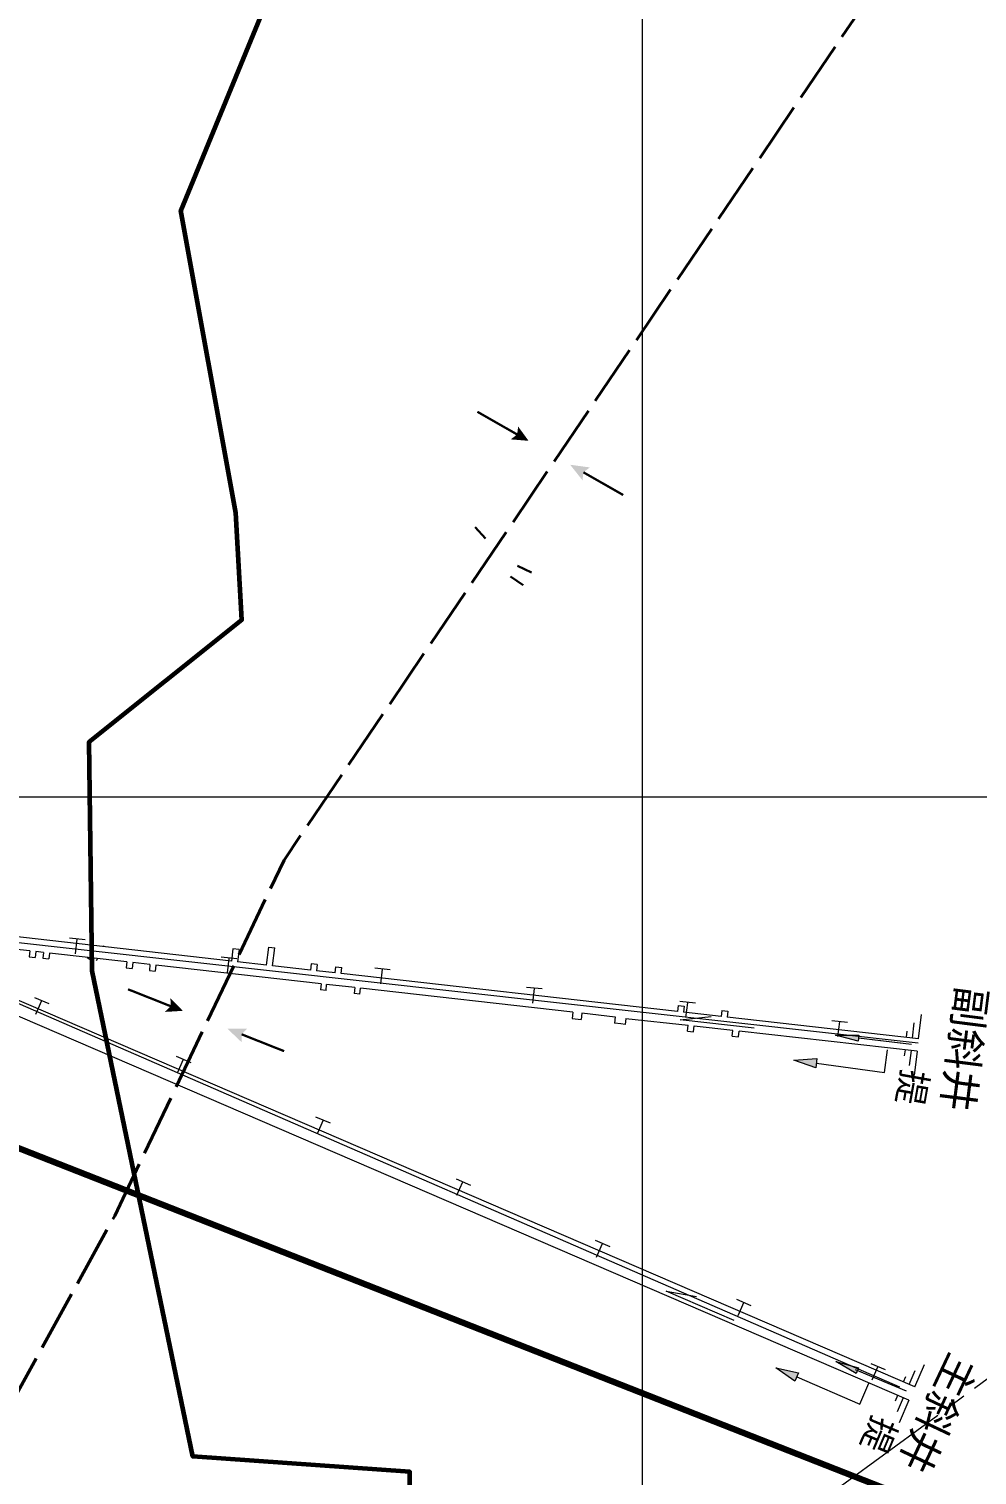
# Model space of a CAD drawing. Header units: inches. Extents: x 19725493 to 19730068, y 4137932 to 4142732.
# Drawn here: x 19727799.3 to 19728109.8, y 4139277.9 to 4139751.5 of the extents above; entities that cross this region are included whole.
import ezdxf

# ---------------------------------------------------------------- set-up
doc = ezdxf.new("R2010")
doc.units = ezdxf.units.IN
doc.header["$MEASUREMENT"] = 0
doc.linetypes.add('可采边界', pattern=[0.047, 0.02, -0.002, 0.003, -0.002, 0.02])
doc.linetypes.add('推测向背斜轴', pattern=[0.022, 0.01, -0.002, 0.01])
doc.layers.get('0').update_dxf_attribs({"lineweight": 0})
for name, color, linetype, lineweight in [('2026年下半年衔接计划', 7, 'Continuous', 0), ('sw探水警戒线', 7, 'Continuous', 15), ('保安煤柱', 7, 'Continuous', 0), ('次要巷道', 7, 'Continuous', 0), ('煤巷', 7, 'Continuous', 0), ('竖井，斜井名称', 7, 'Continuous', 0), ('经纬网', 7, 'Continuous', 0), ('通风系统图', 7, 'Continuous', 0), ('防灭火', 7, 'Continuous', 5)]:
    doc.layers.add(name, color=color, linetype=linetype, lineweight=lineweight)
doc.layers.add('岩巷', color=30, linetype='Continuous', lineweight=0, true_color=0xff7f00)
doc.styles.add('黑体', font='')
doc.styles.get('黑体').set_extended_font_data('黑体')
doc.linetypes.add('推断陷落柱', pattern='A,-0.0015,0.0045,[10,8#煤防灭火系统图（7月份）.shx,S=7.87402e-06,R=0,X=0,Y=0.001],0.001,[11,8#煤防灭火系统图（7月份）.shx,S=7.87402e-06,R=0,X=0,Y=0.001],0.0045,-0.0015', length=0.013)

# ---------------------------------------------------------------- blocks, each defined once
blk = doc.blocks.new('一般向斜轴')
for points in [[(2.43, 13.52), (0, 12.5), (-2.43, 13.52), (0.05, 8.23)], [(0, -7.5), (-2.43, -13.53), (0, -12.5), (2.43, -13.53)]]:
    blk.add_hatch(color=0).paths.add_polyline_path(points, flags=17)
at = {"color": 0, "const_width": 0.75}
for points in [[(0, 12.5), (0, 27.5)], [(0, -12.5), (0, -27.5)]]:
    blk.add_lwpolyline(points, dxfattribs=at)

msp = doc.modelspace()

# ---------------------------------------------------------------- hatches: boundary and pattern name
at = {"true_color": 0xff0000}
for points in [[(19728070.88, 4139420.02), (19728063.47, 4139421.95), (19728071.12, 4139422.01)], [(19728070.18, 4139311.23), (19728063.57, 4139315.09), (19728070.96, 4139313.07)]]:
    msp.add_hatch(color=1, dxfattribs=at).paths.add_polyline_path(points, flags=17)
at = {"true_color": 0x260000}
for points in [[(19728056.98, 4139411.32), (19728049.76, 4139413.84), (19728057.39, 4139414.29)], [(19728050.18, 4139308.69), (19728043.89, 4139313.03), (19728051.37, 4139311.44)]]:
    msp.add_hatch(color=18, dxfattribs=at).paths.add_polyline_path(points, flags=17)

# ---------------------------------------------------------------- linework, layer by layer
at = {"color": 1, "linetype": '推断陷落柱', "lineweight": 30, "ltscale": 5000, "true_color": 0xff0000, "flags": 128}
for points in [[(19727948.8, 4139584.64), (19727945.47, 4139588.37)], [(19727959.35, 4139575.64), (19727963.89, 4139573.54)], [(19727957.06, 4139572.19), (19727961.17, 4139569.36)]]:
    msp.add_lwpolyline(points, dxfattribs=at)
at = {"color": 1, "true_color": 0xff0000}
for points in [[(19728070.88, 4139420.02), (19728063.47, 4139421.95), (19728071.12, 4139422.01), (19728070.88, 4139420.02)], [(19728070.18, 4139311.23), (19728063.57, 4139315.09), (19728070.96, 4139313.07), (19728070.18, 4139311.23)]]:
    msp.add_lwpolyline(points, dxfattribs=at)
at = {"color": 1, "lineweight": 15, "true_color": 0xff0000, "flags": 128}
for points in [[(19728088.36, 4139418.87), (19728071, 4139421.01)], [(19728088.36, 4139418.87), (19728075.46, 4139420.46)], [(19728082.01, 4139307.35), (19728070.03, 4139312.38)], [(19728086.71, 4139305.37), (19728070.57, 4139312.15)]]:
    msp.add_lwpolyline(points, dxfattribs=at)
at = {"color": 18, "lineweight": 15, "true_color": 0x260000, "flags": 128}
for points in [[(19728079.47, 4139409.71), (19728080.5, 4139417.14)], [(19728057.18, 4139412.81), (19728079.47, 4139409.71)], [(19728050.77, 4139310.06), (19728071.44, 4139301.16)], [(19728071.44, 4139301.16), (19728074.4, 4139308.05)]]:
    msp.add_lwpolyline(points, dxfattribs=at)
at = {"color": 18, "true_color": 0x260000}
for points in [[(19728056.98, 4139411.32), (19728049.76, 4139413.84), (19728057.39, 4139414.29), (19728056.98, 4139411.32)], [(19728050.18, 4139308.69), (19728043.89, 4139313.03), (19728051.37, 4139311.44), (19728050.18, 4139308.69)]]:
    msp.add_lwpolyline(points, dxfattribs=at)
at = {"layer": '2026年下半年衔接计划', "color": 1, "lineweight": 100, "true_color": 0xff0000, "flags": 128}
msp.add_lwpolyline([(19726936.48, 4139624.44), (19727087.79, 4139471.4), (19727111.81, 4139446.95), (19727250.54, 4139632.96), (19727469.86, 4139520.69), (19727490.46, 4139426.18), (19727619.93, 4139371.45), (19727645.19, 4139445.33), (19727760.04, 4139399.01), (19728084.75, 4139271.51), (19728182.77, 4139204.43), (19728195.04, 4139196.34), (19728361.95, 4139650.75), (19727985.1, 4139868.75), (19728293.07, 4140363.91), (19728716.76, 4140096.02), (19728825.18, 4140284.19), (19728806.51, 4140295.72), (19728729.84, 4140344.15), (19728648.31, 4140393.52), (19728462.52, 4140503.99), (19729114.34, 4141482.27)], dxfattribs=at)
at = {"layer": 'sw探水警戒线', "color": 1, "linetype": '可采边界', "lineweight": 9, "ltscale": 2127.659574, "true_color": 0xff0000, "flags": 128}
msp.add_lwpolyline([(19727782.12, 4139072.11), (19728039.75, 4139255.63), (19728495.37, 4139589.88)], dxfattribs=at)
at = {"layer": '保安煤柱', "color": 1, "lineweight": 60, "true_color": 0xff0000, "flags": 128}
msp.add_lwpolyline([(19728326, 4139426), (19728470, 4139422), (19728425, 4139185), (19728314, 4139208), (19728290, 4139061), (19727943, 4139051), (19727919, 4139065), (19727951, 4139137), (19727924, 4139243), (19727924, 4139279), (19727853, 4139284), (19727820, 4139443), (19727819, 4139518), (19727869, 4139558), (19727867, 4139593), (19727849, 4139692), (19727939, 4139911), (19728179, 4139784), (19728334, 4139663), (19728326, 4139426)], dxfattribs=at)
at = {"layer": '岩巷', "lineweight": 9, "flags": 128}
for points in [[(19728089.39, 4139306.82), (19727738.07, 4139458.2)], [(19727865.63, 4139446.23), (19727792.73, 4139454.47)], [(19728087.48, 4139302.41), (19727736.12, 4139453.81)], [(19727799.56, 4139449.57), (19727792.28, 4139450.39)], [(19727866.12, 4139450.2), (19727865.63, 4139446.23)], [(19727868.1, 4139449.98), (19727866.12, 4139450.2)], [(19727868.1, 4139449.98), (19727867.62, 4139446.01)], [(19727877.08, 4139444.94), (19727877.83, 4139450.85)], [(19727877.83, 4139450.85), (19727879.82, 4139450.62)], [(19727879.07, 4139444.71), (19727879.82, 4139450.62)], [(19727799.56, 4139449.57), (19727799.38, 4139447.66)], [(19727799.38, 4139447.66), (19727801.36, 4139447.44)], [(19727801.54, 4139449.35), (19727801.36, 4139447.44)], [(19727804.02, 4139449.07), (19727801.54, 4139449.35)], [(19727804.02, 4139449.07), (19727803.84, 4139447.15)], [(19727803.84, 4139447.15), (19727805.82, 4139446.93)], [(19727806.01, 4139448.84), (19727805.82, 4139446.93)], [(19727831.35, 4139445.98), (19727806.01, 4139448.84)], [(19727831.35, 4139445.98), (19727831.18, 4139444.06)], [(19727833.34, 4139445.75), (19727833.13, 4139443.83)], [(19727833.34, 4139445.75), (19727833.13, 4139443.83)], [(19727838.9, 4139445.12), (19727833.34, 4139445.75)], [(19727838.9, 4139445.12), (19727838.73, 4139443.2)], [(19727877.08, 4139444.94), (19727867.62, 4139446.01)], [(19727891.71, 4139445.3), (19727891.47, 4139443.31)], [(19727893.7, 4139445.07), (19727891.71, 4139445.3)], [(19727893.7, 4139445.07), (19727893.46, 4139443.09)], [(19727831.18, 4139444.06), (19727833.13, 4139443.83)], [(19727838.73, 4139443.2), (19727840.68, 4139442.98)], [(19727840.89, 4139444.9), (19727840.68, 4139442.98)], [(19727840.89, 4139444.9), (19727840.68, 4139442.98)], [(19727894.95, 4139438.79), (19727840.89, 4139444.9)], [(19727891.47, 4139443.31), (19727879.07, 4139444.71)], [(19727899.55, 4139442.4), (19727893.46, 4139443.09)], [(19727899.55, 4139442.4), (19727899.75, 4139444.34)], [(19727899.76, 4139444.34), (19727901.73, 4139444.13)], [(19727901.53, 4139442.18), (19727901.73, 4139444.13)], [(19728011.68, 4139429.73), (19727901.53, 4139442.18)], [(19727894.95, 4139438.79), (19727894.75, 4139436.85)], [(19727896.59, 4139436.66), (19727894.75, 4139436.85)], [(19727896.59, 4139436.66), (19727896.79, 4139438.58)], [(19727906.03, 4139437.54), (19727896.79, 4139438.58)], [(19727906.03, 4139437.54), (19727905.83, 4139435.6)], [(19727907.68, 4139435.4), (19727905.83, 4139435.6)], [(19727907.68, 4139435.4), (19727907.88, 4139437.33)], [(19727977.42, 4139429.47), (19727907.88, 4139437.33)], [(19728011.91, 4139431.66), (19728013.88, 4139431.44)], [(19728013.88, 4139431.44), (19728013.66, 4139429.51)], [(19727977.42, 4139429.47), (19727977.18, 4139427.49)], [(19727977.18, 4139427.49), (19727980.16, 4139427.12)], [(19727980.4, 4139429.13), (19727980.16, 4139427.12)], [(19727991.33, 4139427.9), (19727980.4, 4139429.14)], [(19727991.33, 4139427.93), (19727991.11, 4139425.94)], [(19727994.8, 4139427.49), (19727994.58, 4139425.5)], [(19727994.8, 4139427.49), (19728015.18, 4139425.21)], [(19728025.98, 4139428.11), (19728013.67, 4139429.5)], [(19728026.2, 4139430.05), (19728025.98, 4139428.11)], [(19728026.2, 4139430.05), (19728028.17, 4139429.82)], [(19728028.17, 4139429.82), (19728027.95, 4139427.89)], [(19728090.65, 4139420.81), (19728027.95, 4139427.89)], [(19727993.09, 4139425.67), (19727991.1, 4139425.9)], [(19727994.58, 4139425.5), (19727993.09, 4139425.67)], [(19728014.96, 4139423.26), (19728015.19, 4139425.22)], [(19728014.96, 4139423.26), (19728016.95, 4139423.04)], [(19728016.95, 4139423.04), (19728017.17, 4139425)], [(19728029.87, 4139423.55), (19728017.17, 4139424.98)], [(19728029.65, 4139421.6), (19728029.87, 4139423.56)], [(19728029.65, 4139421.6), (19728031.63, 4139421.38)], [(19728031.63, 4139421.38), (19728031.86, 4139423.34)], [(19728090.19, 4139416.73), (19728031.86, 4139423.32)]]:
    msp.add_lwpolyline(points, dxfattribs=at)
at = {"layer": '次要巷道', "color": 1, "linetype": '推测向背斜轴', "lineweight": 40, "ltscale": 2000, "true_color": 0xff0000, "flags": 128}
msp.add_lwpolyline([(19727676.31, 4139088.37), (19727827.37, 4139362.83), (19727882.85, 4139479.33), (19728130.75, 4139845.17), (19728155.88, 4139891.18), (19728168.65, 4139920.8), (19728174.52, 4139939.07), (19728177.05, 4139950.93), (19728181.29, 4139987.44), (19728186.44, 4140137.72), (19728192.4, 4140170.35), (19728205.5, 4140218.36), (19728222.73, 4140264.99), (19728270.21, 4140356.48)], dxfattribs=at)
at = {"layer": '煤巷', "color": 18, "lineweight": 9, "true_color": 0x260000, "flags": 128}
for points in [[(19727819.91, 4139451.64), (19727819.78, 4139451.38)], [(19727823.7, 4139451.2), (19727823.58, 4139450.95)], [(19727818.32, 4139447.45), (19727819.27, 4139446.84)], [(19727821.72, 4139447.14), (19727821.34, 4139446.34)], [(19728011.91, 4139431.66), (19728011.68, 4139429.73)], [(19728088.67, 4139421.05), (19728089.27, 4139426.01)], [(19728090.65, 4139420.81), (19728091.62, 4139428.75)], [(19728086.68, 4139421.29), (19728086.92, 4139423.28)], [(19728086.22, 4139417.22), (19728085.98, 4139415.23)], [(19728088.21, 4139416.98), (19728087.6, 4139412.01)], [(19728090.19, 4139416.73), (19728089.22, 4139408.79)], [(19728089.39, 4139306.82), (19728092.56, 4139314.16)], [(19728085.72, 4139308.41), (19728086.51, 4139310.24)], [(19728087.55, 4139307.61), (19728089.54, 4139312.2)], [(19728083.81, 4139304), (19728083.02, 4139302.17)], [(19728085.65, 4139303.21), (19728083.66, 4139298.62)], [(19728087.48, 4139302.41), (19728084.31, 4139295.07)]]:
    msp.add_lwpolyline(points, dxfattribs=at)
at = {"layer": '经纬网', "color": 18, "lineweight": 9, "true_color": 0x260000, "flags": 128}
for points in [[(19728000.19, 4138000), (19728000.19, 4142500)], [(19725999.81, 4139500), (19730000, 4139500)]]:
    msp.add_lwpolyline(points, dxfattribs=at)
at = {"layer": '通风系统图', "color": 1, "linetype": 'Continuous', "lineweight": 20, "true_color": 0xff0000}
for p, q in [((19728012.61, 4139426.95), (19728022.7, 4139428.14)), ((19728036.76, 4139424.29), (19728012.61, 4139426.95)), ((19728030.27, 4139328.55), (19728007.95, 4139338.17)), ((19728007.95, 4139338.17), (19728017.95, 4139336.35))]:
    msp.add_line(p, q, dxfattribs=at)
at = {"layer": '防灭火', "color": 36, "lineweight": 15, "true_color": 0x7f3f00}
msp.add_line((19728084.51, 4139306.76), (19727602.63, 4139516.4), dxfattribs=at)
at = {"layer": '防灭火', "color": 36, "linetype": 'Continuous', "lineweight": 5, "true_color": 0x7f3f00}
msp.add_line((19727639.32, 4139469.7), (19728090.53, 4139419.52), dxfattribs=at)
at = {"layer": '防灭火', "color": 7, "linetype": 'Continuous', "lineweight": 5}
for p, q in [((19727812.52, 4139453.89), (19727817.65, 4139453.35)), ((19727812.52, 4139453.89), (19727817.65, 4139453.35)), ((19727814.98, 4139453.4), (19727814.4, 4139448.61)), ((19727814.98, 4139453.4), (19727814.4, 4139448.61)), ((19727862.29, 4139447.62), (19727867.42, 4139447.07)), ((19727862.29, 4139447.62), (19727867.42, 4139447.07)), ((19727864.75, 4139447.13), (19727864.16, 4139442.34)), ((19727864.75, 4139447.13), (19727864.16, 4139442.34)), ((19727912.52, 4139444.02), (19727917.65, 4139443.48)), ((19727914.97, 4139443.54), (19727914.39, 4139438.74)), ((19727962.29, 4139437.75), (19727967.42, 4139437.21)), ((19727962.29, 4139437.75), (19727967.42, 4139437.21)), ((19727964.74, 4139437.26), (19727964.16, 4139432.47)), ((19727964.74, 4139437.26), (19727964.16, 4139432.47)), ((19727801.09, 4139434.35), (19727805.83, 4139432.33)), ((19727803.37, 4139433.19), (19727801.41, 4139428.77)), ((19728012.5, 4139433.07), (19728017.62, 4139432.53)), ((19728014.95, 4139432.59), (19728014.37, 4139427.79)), ((19728062.26, 4139426.8), (19728067.39, 4139426.26)), ((19728064.72, 4139426.32), (19728064.14, 4139421.52)), ((19727847.53, 4139415.05), (19727852.27, 4139413.03)), ((19727849.82, 4139413.98), (19727847.86, 4139409.56)), ((19727893.17, 4139395.29), (19727897.91, 4139393.26)), ((19727895.61, 4139394.09), (19727893.66, 4139389.67)), ((19727939.18, 4139374.89), (19727943.93, 4139372.87)), ((19727941.3, 4139373.87), (19727939.34, 4139369.45)), ((19727984.76, 4139354.82), (19727989.51, 4139352.8)), ((19727987.01, 4139353.61), (19727985.05, 4139349.19)), ((19728031.01, 4139335.5), (19728035.76, 4139333.48)), ((19728033.39, 4139334.49), (19728031.43, 4139330.08)), ((19728074.99, 4139314.48), (19728079.73, 4139312.46)), ((19728077.36, 4139313.47), (19728075.4, 4139309.05))]:
    msp.add_line(p, q, dxfattribs=at)

# ---------------------------------------------------------------- block references
at = {"layer": '次要巷道', "color": 1, "true_color": 0xff0000}
for p, rotation in [((19727970.04, 4139612.5), 60.27952937277206), ((19727857.31, 4139426.87), 68.38304229299584)]:
    msp.add_blockref('一般向斜轴', p, dxfattribs=dict(at, rotation=rotation))

# ---------------------------------------------------------------- texts
at = {"layer": '竖井，斜井名称', "color": 7, "style": '黑体'}
for s, height, rotation, p in [('副斜井', 10, 262.7571, (19728103.35, 4139438.34)), ('提', 8.5, 259.8631, (19728085.49, 4139411.24)), ('主斜井', 10, 244.7029, (19728101.29, 4139318.65)), ('提', 8.5, 247.1546, (19728076.08, 4139298.02))]:
    msp.add_text(s, height=height, rotation=rotation, dxfattribs=at).set_placement(p)

doc.saveas('drawing.dxf')
